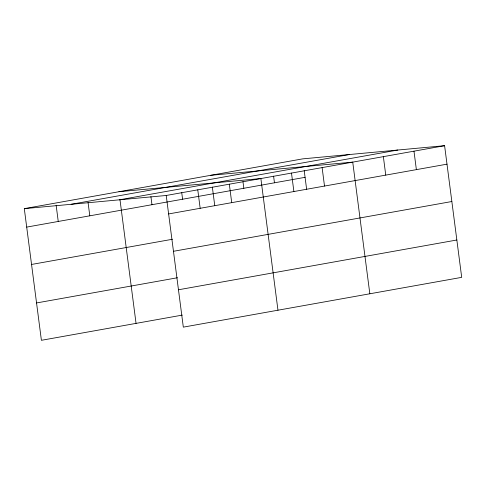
<?xml version="1.0" encoding="UTF-8"?>
<svg xmlns="http://www.w3.org/2000/svg" width="486" height="486" viewBox="0 0 486 486"><rect width="100%" height="100%" fill="white"/><g stroke="black" fill="none" stroke-linecap="round" stroke-linejoin="round"><path stroke-width="0.73" d="M182.353 315.098L41.401 340.303L24.3 208.646L302.681 158.867L444.599 145.697L461.7 277.354L183.319 327.133L166.218 195.481L444.599 145.697M71.132 204.302L349.513 154.518M119.386 199.825L397.767 150.04M26.7 227.102L305.08 177.323M168.618 213.937L446.998 164.159M31.547 264.457L172.506 239.252M173.472 251.292L451.852 201.514M36.547 302.948L177.505 277.743M178.465 289.778L456.846 239.999M210.815 175.294L352.733 162.124L369.834 293.781M118.949 191.721L260.873 178.55L277.968 310.208M24.3 208.646L166.218 195.481M413.981 151.176L416.374 169.632M383.357 156.65L385.756 175.106M322.115 167.603L324.508 186.059M304.218 170.677L306.63 189.279M291.491 173.077L293.89 191.539M273.594 176.157L274.456 182.797M242.97 181.63L243.832 188.276M229.319 184.194L231.719 202.656M212.352 187.104L214.763 205.706M197.772 189.838L200.165 208.294M181.728 192.584L182.59 199.23M150.915 196.581L151.966 204.703M120.006 199.843L136.05 323.378M88.069 202.528L89.795 215.82M56.139 205.22L58.247 221.464"/></g></svg>
